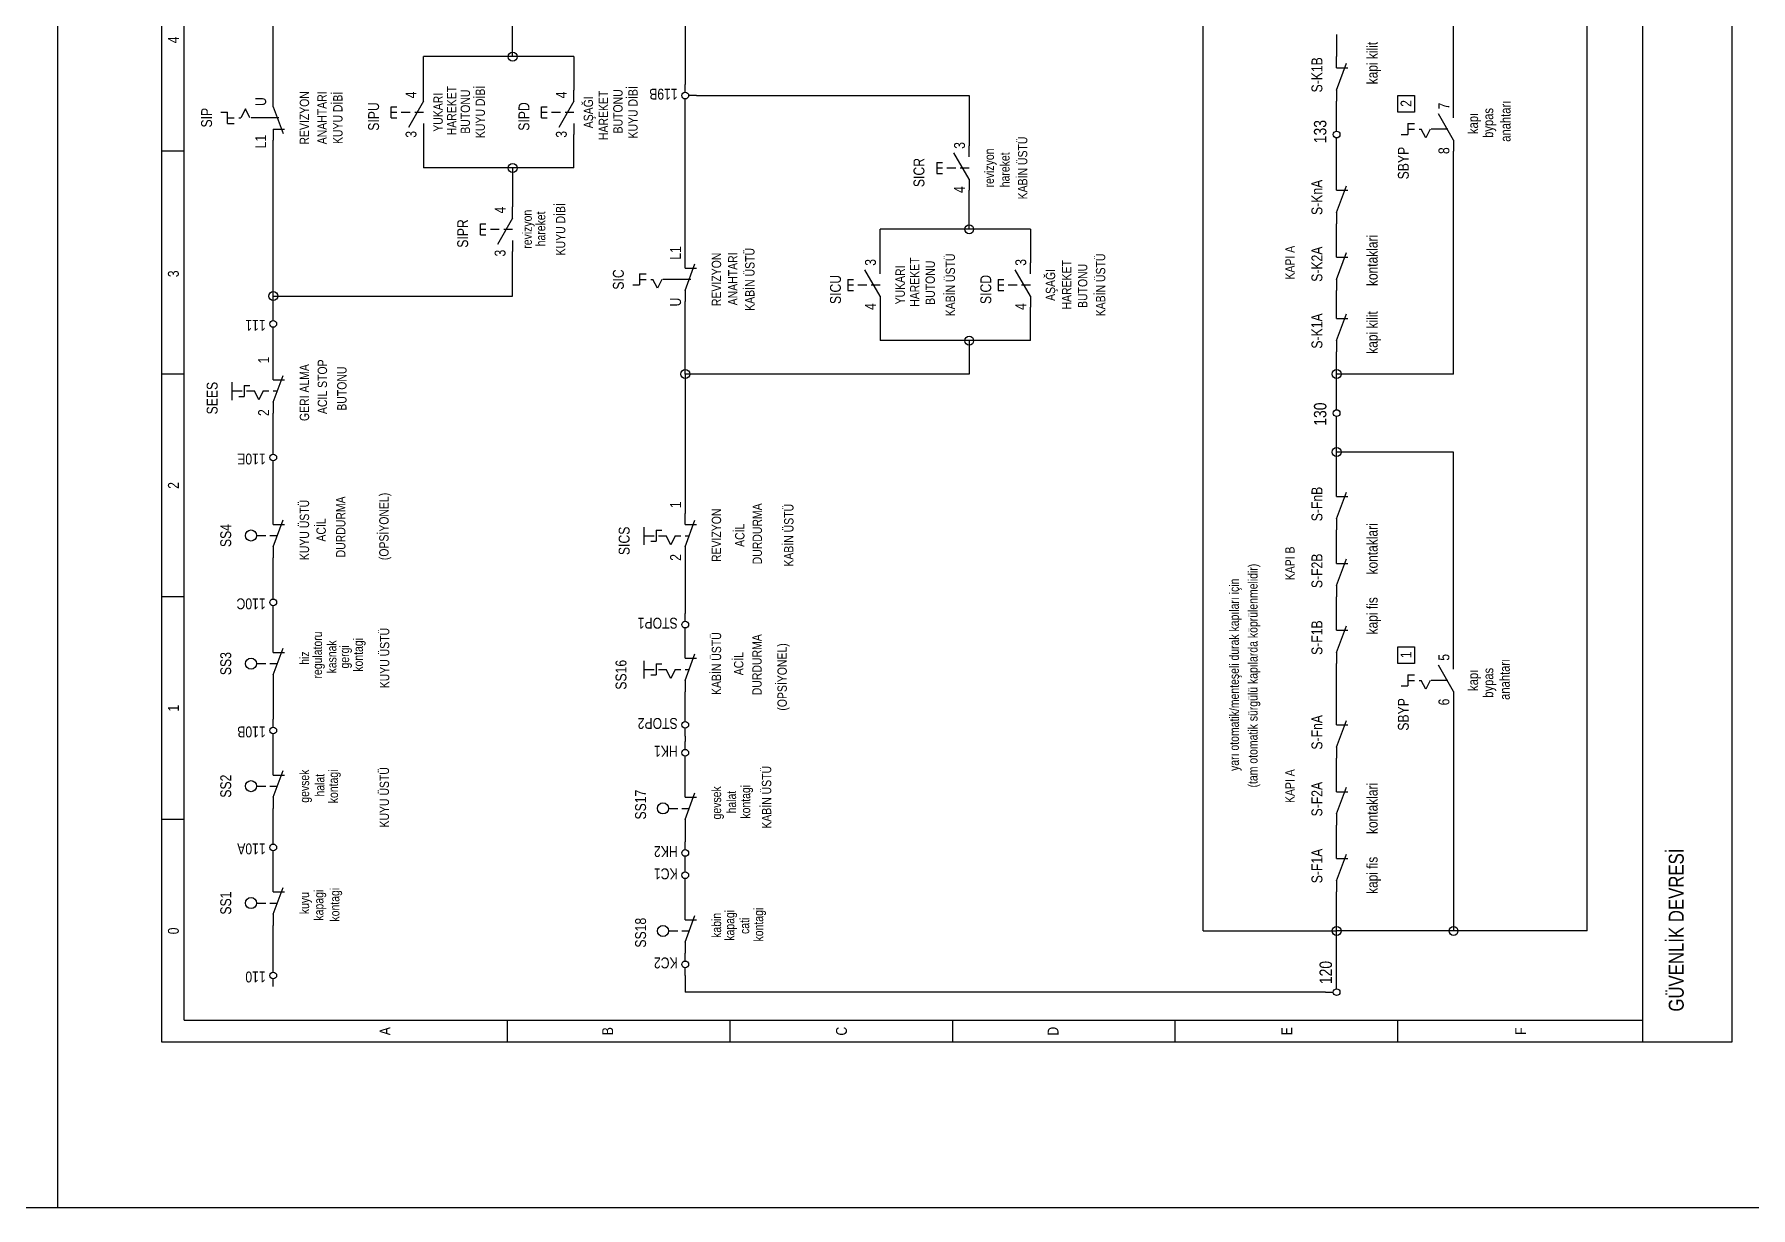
# Model space of a CAD drawing. Header units: centimetres. Extents: x 0 to 12847, y -30 to 2970.
# Drawn here: x 10722 to 11450, y 0 to 498 of the extents above; entities that cross this region are included whole.
import ezdxf
from ezdxf.enums import TextEntityAlignment as Align

# ---------------------------------------------------------------- set-up
doc = ezdxf.new("R2010")
doc.units = ezdxf.units.CM
for name, color, linetype in [('SCOTT-CERCEVE', 7, 'CONTINUOUS'), ('SCOTT-ELEKTRIK', 3, 'CONTINUOUS'), ('SCOTT-ELEKTRIK-YAZI', 4, 'CONTINUOUS')]:
    doc.layers.add(name, color=color, linetype=linetype)
doc.styles.get("Standard").update_dxf_attribs({"font": 'arial.ttf', "width": 0.8})

msp = doc.modelspace()

# ---------------------------------------------------------------- linework, layer by layer
at = {"layer": 'SCOTT-CERCEVE'}
msp.add_line((10731.6, 0), (10731.6, 2970), dxfattribs=at)
for points in [[(0, 0), (12846.58, 0), (12846.58, 2970), (0, 2970)], [(100, 0), (12821.58, 0), (12821.58, 2970), (100, 2970)]]:
    msp.add_lwpolyline(points, close=True, dxfattribs=at)
at = {"layer": 'SCOTT-ELEKTRIK'}
for p, q in [((10775.78, 70.2), (10775.78, 1015.95)), ((10785.23, 79.66), (10785.23, 1015.95)), ((11404.7, 70.2), (11404.7, 1015.95)), ((11442.53, 1015.95), (11442.53, 70.2)), ((11381.06, 117.49), (11381.06, 564.36)), ((11324.31, 467.42), (11324.31, 554.9)), ((10998.03, 528.89), (10998.03, 476.87)), ((11217.92, 117.49), (11217.92, 528.89)), ((10823.06, 472.14), (10823.06, 502.88)), ((10924.73, 488.69), (10924.73, 502.88)), ((11274.66, 498.15), (11274.66, 488.69)), ((10886.9, 474.51), (10886.9, 488.69)), ((10924.73, 488.69), (10886.9, 488.69)), ((10950.74, 488.69), (10924.73, 488.69)), ((10950.74, 488.69), (10950.74, 474.51)), ((11274.66, 483.97), (11274.66, 488.69)), ((11274.66, 474.51), (11278.79, 485.86)), ((11274.66, 483.97), (11279.39, 483.97)), ((10886.9, 469.78), (10886.9, 474.51)), ((10950.74, 469.78), (10950.74, 474.51)), ((10998.03, 473.56), (10998.03, 476.87)), ((11274.66, 474.51), (11274.66, 469.78)), ((10823.06, 467.42), (10823.06, 472.14)), ((10823.06, 467.42), (10827.2, 456.07)), ((10873.19, 467.42), (10875.55, 467.42)), ((10873.19, 462.69), (10873.19, 467.42)), ((10886.9, 469.78), (10880.44, 458.59)), ((10937.03, 467.42), (10939.39, 467.42)), ((10937.03, 462.69), (10937.03, 467.42)), ((10950.74, 469.78), (10944.28, 458.59)), ((10998.03, 467.42), (10998.03, 470.73)), ((10998.03, 403.58), (10998.03, 467.42)), ((11002.76, 472.14), (10999.45, 472.14)), ((11002.76, 472.14), (11118.61, 472.14)), ((11118.61, 472.14), (11118.61, 450.86)), ((11274.66, 460.32), (11274.66, 469.78)), ((11300.67, 465.05), (11300.67, 472.14)), ((11300.67, 472.14), (11307.76, 472.14)), ((11307.76, 472.14), (11307.76, 465.05)), ((11324.31, 462.69), (11324.31, 467.42)), ((10800.84, 465.05), (10803.68, 465.05)), ((10803.68, 460.32), (10803.68, 465.05)), ((10803.68, 462.69), (10806.51, 462.69)), ((10803.68, 460.32), (10806.51, 460.32)), ((10808.41, 462.69), (10809.35, 462.69)), ((10811.24, 466.47), (10809.35, 462.69)), ((10813.13, 462.69), (10811.24, 466.47)), ((10825.43, 462.69), (10813.61, 462.69)), ((10873.19, 465.05), (10875.55, 465.05)), ((10873.19, 462.69), (10875.55, 462.69)), ((10877.45, 465.05), (10881.23, 465.05)), ((10883.12, 465.05), (10886.9, 465.05)), ((10886.9, 460.32), (10886.9, 455.59)), ((10937.03, 465.05), (10939.39, 465.05)), ((10937.03, 462.69), (10939.39, 462.69)), ((10941.28, 465.05), (10945.07, 465.05)), ((10946.96, 465.05), (10950.74, 465.05)), ((10950.74, 460.32), (10950.74, 455.59)), ((11274.66, 457.01), (11274.66, 460.32)), ((11307.76, 465.05), (11300.67, 465.05)), ((11304.93, 460.32), (11307.76, 460.32)), ((11304.93, 460.32), (11304.93, 455.59)), ((11324.31, 453.23), (11317.85, 464.42)), ((10823.06, 457.96), (10823.06, 453.23)), ((10823.06, 457.96), (10827.79, 457.96)), ((10823.06, 387.03), (10823.06, 453.23)), ((10886.9, 455.59), (10886.9, 441.41)), ((10950.74, 441.41), (10950.74, 455.59)), ((11274.66, 450.86), (11274.66, 454.17)), ((11302.09, 455.59), (11304.93, 455.59)), ((11304.93, 457.96), (11307.76, 457.96)), ((11309.66, 457.96), (11310.6, 457.96)), ((11312.49, 454.17), (11310.6, 457.96)), ((11314.38, 457.96), (11312.49, 454.17)), ((11321.95, 457.96), (11314.86, 457.96)), ((11324.31, 453.23), (11324.31, 448.5)), ((10785.23, 448.5), (10775.78, 448.5)), ((11118.61, 436.68), (11112.15, 447.87)), ((11118.61, 446.14), (11118.61, 450.86)), ((11274.66, 436.68), (11274.66, 450.86)), ((11324.31, 353.92), (11324.31, 448.5)), ((10924.73, 441.41), (10886.9, 441.41)), ((10924.73, 441.41), (10924.73, 424.86)), ((10950.74, 441.41), (10924.73, 441.41)), ((11104.9, 443.77), (11107.26, 443.77)), ((11104.9, 443.77), (11104.9, 439.04)), ((11104.9, 441.41), (11107.26, 441.41)), ((11104.9, 439.04), (11107.26, 439.04)), ((11109.16, 441.41), (11112.94, 441.41)), ((11114.83, 441.41), (11118.61, 441.41)), ((11118.61, 436.68), (11118.61, 431.95)), ((11118.61, 415.4), (11118.61, 431.95)), ((11274.66, 431.95), (11274.66, 436.68)), ((11274.66, 422.49), (11278.79, 433.84)), ((11274.66, 431.95), (11279.39, 431.95)), ((10924.73, 420.13), (10924.73, 424.86)), ((10911.02, 417.76), (10913.38, 417.76)), ((10911.02, 413.03), (10911.02, 417.76)), ((10924.73, 420.13), (10918.27, 408.94)), ((11274.66, 422.49), (11274.66, 417.76)), ((11274.66, 408.31), (11274.66, 417.76)), ((10911.02, 415.4), (10913.38, 415.4)), ((10911.02, 413.03), (10913.38, 413.03)), ((10915.28, 415.4), (10919.06, 415.4)), ((10920.95, 415.4), (10924.73, 415.4)), ((10924.73, 410.67), (10924.73, 405.94)), ((11080.78, 401.21), (11080.78, 415.4)), ((11118.61, 415.4), (11080.78, 415.4)), ((11144.62, 415.4), (11118.61, 415.4)), ((11144.62, 415.4), (11144.62, 401.21)), ((11274.66, 403.58), (11274.66, 408.31)), ((10924.73, 387.03), (10924.73, 405.94)), ((10998.03, 398.85), (10998.03, 403.58)), ((11080.78, 396.48), (11080.78, 401.21)), ((11144.62, 396.48), (11144.62, 401.21)), ((11274.66, 394.12), (11278.79, 405.47)), ((11274.66, 403.58), (11279.39, 403.58)), ((10978.64, 396.48), (10981.48, 396.48)), ((10978.64, 396.48), (10978.64, 391.76)), ((10978.64, 394.12), (10981.48, 394.12)), ((10983.37, 394.12), (10984.32, 394.12)), ((10986.21, 390.34), (10984.32, 394.12)), ((10988.1, 394.12), (10986.21, 390.34)), ((11000.39, 394.12), (10988.57, 394.12)), ((10998.03, 389.39), (11002.16, 400.74)), ((10998.03, 398.85), (11002.76, 398.85)), ((11067.07, 394.12), (11069.43, 394.12)), ((11067.07, 394.12), (11067.07, 389.39)), ((11080.78, 387.03), (11074.32, 398.21)), ((11130.91, 394.12), (11133.27, 394.12)), ((11130.91, 394.12), (11130.91, 389.39)), ((11144.62, 387.03), (11138.16, 398.21)), ((11274.66, 394.12), (11274.66, 389.39)), ((10823.06, 387.03), (10924.73, 387.03)), ((10823.06, 379.93), (10823.06, 387.03)), ((10823.06, 379.93), (10823.06, 387.03)), ((10975.8, 391.76), (10978.64, 391.76)), ((10998.03, 389.39), (10998.03, 384.66)), ((11067.07, 391.76), (11069.43, 391.76)), ((11067.07, 389.39), (11069.43, 389.39)), ((11071.33, 391.76), (11075.11, 391.76)), ((11077, 391.76), (11080.78, 391.76)), ((11080.78, 387.03), (11080.78, 382.3)), ((11130.91, 391.76), (11133.27, 391.76)), ((11130.91, 389.39), (11133.27, 389.39)), ((11135.16, 391.76), (11138.95, 391.76)), ((11140.84, 391.76), (11144.62, 391.76)), ((11144.62, 387.03), (11144.62, 382.3)), ((11274.66, 382.3), (11274.66, 389.39)), ((10823.06, 376.62), (10823.06, 379.93)), ((10823.06, 377.57), (10823.06, 379.93)), ((10998.03, 353.92), (10998.03, 384.66)), ((11080.78, 382.3), (11080.78, 368.11)), ((11144.62, 368.11), (11144.62, 382.3)), ((11274.66, 377.57), (11274.66, 382.3)), ((11274.66, 368.11), (11278.79, 379.46)), ((10823.06, 370.48), (10823.06, 373.79)), ((11274.66, 377.57), (11279.39, 377.57)), ((10823.06, 356.19), (10823.06, 370.48)), ((11118.61, 368.11), (11080.78, 368.11)), ((11118.61, 368.11), (11118.61, 353.92)), ((11144.62, 368.11), (11118.61, 368.11)), ((11274.66, 368.11), (11274.66, 363.38)), ((11274.66, 353.92), (11274.66, 363.38)), ((10785.23, 353.92), (10775.78, 353.92)), ((10805.65, 342.87), (10805.65, 350.44)), ((10823.06, 351.47), (10823.06, 356.19)), ((10823.06, 342.01), (10827.2, 353.36)), ((10823.06, 351.47), (10827.79, 351.47)), ((11118.61, 353.92), (10998.03, 353.92)), ((10998.03, 353.92), (10998.03, 294.72)), ((11324.31, 353.92), (11274.66, 353.92)), ((11274.66, 342.1), (11274.66, 353.92)), ((10805.66, 346.74), (10809.82, 346.74)), ((10808.41, 344.37), (10810.77, 344.37)), ((10810.77, 349.1), (10813.13, 349.1)), ((10810.77, 349.1), (10810.77, 344.37)), ((10811.72, 346.74), (10815.03, 346.74)), ((10816.92, 342.95), (10815.03, 346.74)), ((10818.81, 346.74), (10816.92, 342.95)), ((10818.81, 346.74), (10821.17, 346.74)), ((10823.06, 346.74), (10824.77, 346.74)), ((10823.06, 342.01), (10823.06, 337.28)), ((10823.06, 323.19), (10823.06, 337.28)), ((11274.66, 338.79), (11274.66, 342.1)), ((11274.66, 332.65), (11274.66, 335.96)), ((11274.66, 320.82), (11274.66, 332.65)), ((10823.06, 319.88), (10823.06, 323.19)), ((11324.31, 320.82), (11274.66, 320.82)), ((11274.66, 306.64), (11274.66, 320.82)), ((11324.31, 233.34), (11324.31, 320.82)), ((10823.06, 313.73), (10823.06, 317.04)), ((10823.06, 294.82), (10823.06, 313.73)), ((11274.66, 301.91), (11274.66, 306.64)), ((11274.66, 292.45), (11278.79, 303.8)), ((11274.66, 301.91), (11279.39, 301.91)), ((10823.06, 290.09), (10823.06, 294.82)), ((10823.06, 280.63), (10827.2, 291.98)), ((10998.03, 289.99), (10998.03, 294.72)), ((10998.03, 280.53), (11002.16, 291.88)), ((11274.66, 292.45), (11274.66, 287.72)), ((10815.97, 285.36), (10819.86, 285.36)), ((10821.55, 285.36), (10824.79, 285.36)), ((10823.06, 290.09), (10827.79, 290.09)), ((10980.61, 281.4), (10980.61, 288.97)), ((10980.63, 285.26), (10984.79, 285.26)), ((10985.73, 287.63), (10988.1, 287.63)), ((10985.73, 287.63), (10985.73, 282.9)), ((10986.68, 285.26), (10989.99, 285.26)), ((10991.88, 281.48), (10989.99, 285.26)), ((10993.77, 285.26), (10991.88, 281.48)), ((10993.77, 285.26), (10996.14, 285.26)), ((10998.03, 289.99), (11002.76, 289.99)), ((10998.03, 285.26), (10999.73, 285.26)), ((11274.66, 278.26), (11274.66, 287.72)), ((10823.06, 280.63), (10823.06, 275.9)), ((10983.37, 282.9), (10985.73, 282.9)), ((10998.03, 280.53), (10998.03, 275.81)), ((11274.66, 273.54), (11274.66, 278.26)), ((10823.06, 261.71), (10823.06, 275.9)), ((10998.03, 275.81), (10998.03, 252.26)), ((11274.66, 264.08), (11278.79, 275.43)), ((11274.66, 273.54), (11279.39, 273.54)), ((11274.66, 264.08), (11274.66, 259.35)), ((10785.23, 259.35), (10775.78, 259.35)), ((10823.06, 258.4), (10823.06, 261.71)), ((10823.06, 252.26), (10823.06, 255.57)), ((11274.66, 249.89), (11274.66, 259.35)), ((10823.06, 240.43), (10823.06, 252.26)), ((10998.03, 248.95), (10998.03, 252.26)), ((11274.66, 245.16), (11274.66, 249.89)), ((10998.03, 242.8), (10998.03, 246.11)), ((10998.03, 237.98), (10998.03, 242.8)), ((11274.66, 235.71), (11278.79, 247.05)), ((11274.66, 245.16), (11279.39, 245.16)), ((10823.06, 235.71), (10823.06, 240.43)), ((10823.06, 226.25), (10827.2, 237.6)), ((10823.06, 235.71), (10827.79, 235.71)), ((10998.03, 233.25), (10998.03, 237.98)), ((10998.03, 223.79), (11002.16, 235.14)), ((11274.66, 235.71), (11274.66, 230.98)), ((11300.67, 230.98), (11300.67, 238.07)), ((11300.67, 238.07), (11307.76, 238.07)), ((11307.76, 238.07), (11307.76, 230.98)), ((11324.31, 228.61), (11324.31, 233.34)), ((10815.97, 230.98), (10819.86, 230.98)), ((10821.55, 230.98), (10824.79, 230.98)), ((10823.06, 226.25), (10823.06, 221.52)), ((10980.61, 224.65), (10980.61, 232.22)), ((10980.63, 228.52), (10984.79, 228.52)), ((10983.37, 226.15), (10985.73, 226.15)), ((10985.73, 230.88), (10988.1, 230.88)), ((10985.73, 230.88), (10985.73, 226.15)), ((10986.68, 228.52), (10989.99, 228.52)), ((10991.88, 224.73), (10989.99, 228.52)), ((10993.77, 228.52), (10991.88, 224.73)), ((10993.77, 228.52), (10996.14, 228.52)), ((10998.03, 233.25), (11002.76, 233.25)), ((10998.03, 228.52), (10999.73, 228.52)), ((11274.66, 209.7), (11274.66, 230.98)), ((11307.76, 230.98), (11300.67, 230.98)), ((11304.93, 226.25), (11307.76, 226.25)), ((11304.93, 226.25), (11304.93, 221.52)), ((11324.31, 219.15), (11317.85, 230.34)), ((10823.06, 221.52), (10823.06, 207.33)), ((10998.03, 223.79), (10998.03, 219.06)), ((10998.03, 209.7), (10998.03, 219.06)), ((11302.09, 221.52), (11304.93, 221.52)), ((11304.93, 223.88), (11307.76, 223.88)), ((11309.66, 223.88), (11310.6, 223.88)), ((11312.49, 220.1), (11310.6, 223.88)), ((11314.38, 223.88), (11312.49, 220.1)), ((11321.95, 223.88), (11314.86, 223.88)), ((11324.31, 219.15), (11324.31, 214.43)), ((11324.31, 214.43), (11324.31, 117.49)), ((10823.06, 204.02), (10823.06, 207.33)), ((10998.03, 206.39), (10998.03, 209.7)), ((11274.66, 204.97), (11274.66, 209.7)), ((11274.66, 195.51), (11278.79, 206.86)), ((11274.66, 204.97), (11279.39, 204.97)), ((10823.06, 197.88), (10823.06, 201.19)), ((10823.06, 188.42), (10823.06, 197.88)), ((10998.03, 200.24), (10998.03, 203.55)), ((10998.03, 200.24), (10998.03, 197.88)), ((10998.03, 194.57), (10998.03, 197.88)), ((10998.03, 188.42), (10998.03, 191.73)), ((11274.66, 195.51), (11274.66, 190.78)), ((11274.66, 181.32), (11274.66, 190.78)), ((10823.06, 183.69), (10823.06, 188.42)), ((10823.06, 174.23), (10827.2, 185.58)), ((10823.06, 183.69), (10827.79, 183.69)), ((10998.03, 178.96), (10998.03, 188.42)), ((10815.97, 178.96), (10819.86, 178.96)), ((10821.55, 178.96), (10824.79, 178.96)), ((10998.03, 174.23), (10998.03, 178.96)), ((10998.03, 164.77), (11002.16, 176.12)), ((11274.66, 176.6), (11274.66, 181.32)), ((11274.66, 167.14), (11278.79, 178.49)), ((11274.66, 176.6), (11279.39, 176.6)), ((10823.06, 174.23), (10823.06, 169.5)), ((10823.06, 157.68), (10823.06, 169.5)), ((10990.94, 169.5), (10994.83, 169.5)), ((10996.52, 169.5), (10999.75, 169.5)), ((10998.03, 174.23), (11002.76, 174.23)), ((10785.23, 164.77), (10775.78, 164.77)), ((10998.03, 164.77), (10998.03, 160.05)), ((11274.66, 167.14), (11274.66, 162.41)), ((11274.66, 152.95), (11274.66, 162.41)), ((10823.06, 154.37), (10823.06, 157.68)), ((10998.03, 160.05), (10998.03, 155.32)), ((10998.03, 152.01), (10998.03, 155.32)), ((10823.06, 148.22), (10823.06, 151.53)), ((10823.06, 138.77), (10823.06, 148.22)), ((10998.03, 145.86), (10998.03, 149.17)), ((10998.03, 142.55), (10998.03, 145.86)), ((11274.66, 148.22), (11274.66, 152.95)), ((11274.66, 138.77), (11278.79, 150.11)), ((11274.66, 148.22), (11279.39, 148.22)), ((10823.06, 134.04), (10823.06, 138.77)), ((10998.03, 136.4), (10998.03, 139.71)), ((11274.66, 138.77), (11274.66, 134.04)), ((10823.06, 124.58), (10827.2, 135.93)), ((10823.06, 134.04), (10827.79, 134.04)), ((10998.03, 126.94), (10998.03, 136.4)), ((11274.66, 117.49), (11274.66, 134.04)), ((10815.97, 129.31), (10819.86, 129.31)), ((10821.55, 129.31), (10824.79, 129.31)), ((10823.06, 124.58), (10823.06, 119.85)), ((10998.03, 122.22), (10998.03, 126.94)), ((10998.03, 112.76), (11002.16, 124.11)), ((10823.06, 103.3), (10823.06, 119.85)), ((10990.94, 117.49), (10994.83, 117.49)), ((10996.52, 117.49), (10999.75, 117.49)), ((10998.03, 122.22), (11002.76, 122.22)), ((11217.92, 117.49), (11274.66, 117.49)), ((11274.66, 96.21), (11274.66, 117.49)), ((11324.31, 117.49), (11274.66, 117.49)), ((11381.06, 117.49), (11324.31, 117.49)), ((10998.03, 112.76), (10998.03, 108.03)), ((10823.06, 99.99), (10823.06, 103.3)), ((10998.03, 104.72), (10998.03, 108.03)), ((10823.06, 93.84), (10823.06, 97.15)), ((10998.03, 98.57), (10998.03, 101.88)), ((10998.03, 98.57), (10998.03, 91.48)), ((11274.66, 92.9), (11274.66, 96.21)), ((11269.93, 91.48), (10998.03, 91.48)), ((11269.93, 91.48), (11273.24, 91.48)), ((10785.23, 79.66), (11404.7, 79.66)), ((10922.37, 79.66), (10922.37, 70.2)), ((11016.94, 79.66), (11016.94, 70.2)), ((11111.52, 79.66), (11111.52, 70.2)), ((11206.09, 70.2), (11206.09, 79.66)), ((11300.67, 70.2), (11300.67, 79.66)), ((11442.53, 70.2), (10775.78, 70.2))]:
    msp.add_line(p, q, dxfattribs=at)
for centre, radius in [((10924.73, 488.69), 1.89), ((10998.03, 472.14), 1.42), ((11274.66, 455.59), 1.42), ((10924.73, 441.41), 1.89), ((11118.61, 415.4), 1.89), ((10823.06, 387.03), 1.89), ((10823.06, 375.2), 1.42), ((11118.61, 368.11), 1.89), ((10998.03, 353.92), 1.89), ((11274.66, 353.92), 1.89), ((11274.66, 337.37), 1.42), ((11274.66, 320.82), 1.89), ((10823.06, 318.46), 1.42), ((10813.61, 285.36), 2.36), ((10823.06, 256.99), 1.42), ((10998.03, 247.53), 1.42), ((10813.61, 230.98), 2.36), ((10998.03, 204.97), 1.42), ((10823.06, 202.6), 1.42), ((10998.03, 193.15), 1.42), ((10813.61, 178.96), 2.36), ((10988.57, 169.5), 2.36), ((10823.06, 152.95), 1.42), ((10998.03, 150.59), 1.42), ((10998.03, 141.13), 1.42), ((10813.61, 129.31), 2.36), ((10988.57, 117.49), 2.36), ((11274.66, 117.49), 1.89), ((11324.31, 117.49), 1.89), ((10998.03, 103.3), 1.42), ((10823.06, 98.57), 1.42), ((11274.66, 91.48), 1.42)]:
    msp.add_circle(centre, radius, dxfattribs=at)

# ---------------------------------------------------------------- texts
at = {"layer": 'SCOTT-ELEKTRIK-YAZI', "width": 0.8}
for s, height, p in [('4', 4.63, (10782.96, 495.79)), ('HAREKET', 3.972, (10900.83, 465.76)), ('BUTONU', 3.972, (10906.62, 465.35)), ('KUYU DİBİ', 3.972, (10912.94, 465.22)), ('HAREKET', 3.972, (10965.26, 463.75)), ('BUTONU', 3.972, (10971.41, 465.45)), ('KUYU DİBİ', 3.972, (10977.79, 465.05)), ('REVIZYON', 3.972, (10838.28, 462.69)), ('ANAHTARI', 3.972, (10845.75, 462.71)), ('KUYU DİBİ', 3.972, (10852.47, 462.69)), ('YUKARI', 3.972, (10895.04, 465.05)), ('AŞAĞI', 3.972, (10958.87, 465.05)), ('2', 4.63, (11306.44, 468.83)), ('bypas', 4.256, (11341.14, 460.54)), ('anahtarı', 4.256, (11348.51, 461.25)), ('kapı', 4.256, (11334.72, 460.32)), ('KABİN ÜSTÜ', 3.972, (11143.3, 441.41)), ('revizyon', 3.972, (11129.11, 441.41)), ('hareket', 3.972, (11135.74, 440.63)), ('revizyon', 3.972, (10932.87, 415.4)), ('hareket', 3.972, (10938.61, 415.54)), ('KUYU DİBİ', 3.972, (10947.05, 415.4)), ('KAPI A', 3.972, (11256.79, 401.21)), ('REVIZYON', 3.972, (11013.26, 394.12)), ('ANAHTARI', 3.972, (11020.21, 394.33)), ('KABİN ÜSTÜ', 3.972, (11027.44, 394.12)), ('HAREKET', 3.972, (11097.48, 392.93)), ('BUTONU', 3.972, (11104.04, 392.69)), ('KABİN ÜSTÜ', 3.972, (11112.56, 391.76)), ('HAREKET', 3.972, (11162, 391.83)), ('KABİN ÜSTÜ', 3.972, (11176.4, 391.76)), ('3', 4.63, (10782.96, 396.48)), ('YUKARI', 3.972, (11091.28, 391.76)), ('AŞAĞI', 3.972, (11155.12, 391.76)), ('BUTONU', 3.972, (11168.8, 391.36)), ('130', 5.296, (11270.31, 336.9)), ('2', 4.63, (10782.96, 306.64)), ('KUYU ÜSTÜ', 3.972, (10838.28, 287.72)), ('DURDURMA', 3.972, (10853.71, 289.02)), ('DURDURMA', 3.972, (11030.59, 286.08)), ('ACİL', 3.972, (10845.38, 287.72)), ('REVIZYON', 3.972, (11013.25, 285.48)), ('KABİN ÜSTÜ', 3.972, (11043.99, 285.48)), ('SS4', 4.634, (10805.19, 285.36)), ('ACİL', 3.972, (11023.18, 285.48)), ('KAPI B', 3.972, (11256.79, 273.54)), ('(tam otomatik sürgülü kapılarda köprülenmelidir)', 3.9722, (11241.07, 225.89)), ('yarı otomatik/menteşeli durak kapıları için', 3.9722, (11233.14, 226.25)), ('regulatoru', 3.972, (10843.77, 234.64)), ('kasnak', 3.972, (10849.88, 233.84)), ('kontagi', 3.972, (10861.11, 234.7)), ('KUYU ÜSTÜ', 3.972, (10872.34, 233.34)), ('KABİN ÜSTÜ', 3.972, (11013.26, 230.98)), ('DURDURMA', 3.972, (11030.47, 230.51)), ('SS3', 4.634, (10805.19, 230.98)), ('hiz', 3.972, (10838.29, 233.34)), ('gergi', 3.972, (10855.28, 233.86)), ('ACİL', 3.972, (11022.72, 230.98)), ('1', 4.63, (11306.44, 234.76)), ('SS16', 4.634, (10973.06, 226.25)), ('kapı', 4.256, (11334.72, 223.88)), ('bypas', 4.256, (11341.18, 222.85)), ('anahtarı', 4.256, (11348.18, 224.31)), ('1', 4.63, (10782.96, 212.06)), ('SS2', 4.634, (10805.19, 178.96)), ('gevsek', 3.972, (10838.29, 178.96)), ('halat', 3.972, (10844.78, 179.36)), ('kontagi', 3.972, (10850.53, 178.87)), ('KUYU ÜSTÜ', 3.972, (10872.22, 174.22)), ('KABİN ÜSTÜ', 3.972, (11034.54, 174.23)), ('KAPI A', 3.972, (11256.79, 178.96)), ('gevsek', 3.972, (11013.26, 171.87)), ('halat', 3.972, (11019.61, 172.19)), ('kontagi', 3.972, (11025.62, 172.34)), ('SS1', 4.634, (10805.19, 129.31)), ('kuyu', 3.972, (10838.29, 129.31)), ('kapagi', 3.972, (10844.36, 128.43)), ('kontagi', 3.972, (10851.15, 128.63)), ('kabin', 3.972, (11013.26, 119.85)), ('kapagi', 3.972, (11018.87, 119.88)), ('kontagi', 3.972, (11031.12, 120.17)), ('0', 4.63, (10782.96, 117.49)), ('cati', 3.972, (11025.2, 119.65)), ('A', 4.63, (10872.81, 74.93)), ('B', 4.63, (10967.39, 74.93)), ('C', 4.63, (11066.69, 74.93)), ('D', 4.63, (11156.54, 74.93)), ('E', 4.63, (11255.84, 74.93)), ('F', 4.63, (11355.15, 74.93))]:
    msp.add_text(s, height=height, rotation=90, dxfattribs=at).set_placement(p, align=Align.CENTER)
for s, height, rotation, p in [('kapi kilit', 4.54, 90, (11292.06, 476.93)), ('S-K1B', 4.634, 90, (11268.61, 473.47)), ('119B', 4.634, 180, (10994.81, 475.08)), ('7', 4.63, 90, (11322.52, 466.28)), ('133', 5.296, 90, (11270.31, 451.91)), ('L1', 4.634, 90, (10820.04, 449.73)), ('3', 4.63, 90, (10883.88, 454.27)), ('3', 4.63, 90, (10947.71, 454.27)), ('3', 4.63, 90, (11116.82, 449.54)), ('S-KnA', 4.634, 90, (11268.61, 421.45)), ('4', 4.63, 90, (10921.71, 422.11)), ('kontaklari', 4.54, 90, (11292.06, 391.3)), ('L1', 4.634, 90, (10996.23, 402.44)), ('3', 4.63, 90, (11078.99, 399.89)), ('3', 4.63, 90, (11142.82, 399.89)), ('S-K2A', 4.634, 90, (11268.61, 393.08)), ('S-K1A', 4.634, 90, (11268.61, 364.71)), ('kapi kilit', 4.54, 90, (11292.06, 362.53)), ('111', 4.634, 180, (10819.85, 376.91)), ('1', 4.63, 90, (10821.27, 358.46)), ('GERI ALMA', 3.972, 90, (10838.29, 333.97)), ('ACIL STOP', 3.972, 90, (10845.9, 336.94)), ('BUTONU', 3.972, 90, (10854.17, 338.38)), ('110E', 4.634, 180, (10819.85, 320.16)), ('(OPSİYONEL)', 3.9722, 90, (10872.04, 274.91)), ('1', 4.63, 90, (10996.23, 296.99)), ('S-FnB', 4.634, 90, (11268.61, 291.41)), ('kontaklari', 4.54, 90, (11292.06, 268.84)), ('S-F2B', 4.634, 90, (11268.61, 263.04)), ('110C', 4.634, 180, (10819.85, 258.69)), ('kapi fis', 4.54, 90, (11292.06, 243.38)), ('STOP1', 4.634, 180, (10994.81, 250.46)), ('S-F1B', 4.634, 90, (11268.61, 234.67)), ('(OPSİYONEL)', 3.9722, 90, (11041.16, 211.02)), ('5', 4.63, 90, (11322.52, 232.21)), ('110B', 4.634, 180, (10819.85, 204.31)), ('STOP2', 4.634, 180, (10994.81, 207.9)), ('S-FnA', 4.634, 90, (11268.61, 194.47)), ('HK1', 4.634, 180, (10994.81, 196.08)), ('S-F2A', 4.634, 90, (11268.61, 166.1)), ('kontaklari', 4.54, 90, (11292.06, 158.64)), ('110A', 4.634, 180, (10819.85, 154.65)), ('HK2', 4.634, 180, (10994.81, 153.52)), ('S-F1A', 4.634, 90, (11268.61, 137.73)), ('kapi fis', 4.54, 90, (11292.06, 133.19)), ('GÜVENLİK DEVRESİ', 6.3687, 90, (11422.07, 83.24)), ('KC1', 4.634, 180, (10994.81, 144.06)), ('KC2', 4.634, 180, (10994.81, 106.23)), ('120', 5.296, 90, (11272.68, 94.88)), ('110', 4.634, 180, (10819.85, 100.27))]:
    msp.add_text(s, height=height, rotation=rotation, dxfattribs=at).set_placement(p)
for s, height, p in [('SIP', 4.634, (10797.06, 466.94)), ('U', 4.63, (10820.04, 471.48)), ('SIPU', 4.634, (10867.99, 469.31)), ('4', 4.63, (10883.88, 473.85)), ('SIPD', 4.634, (10931.83, 469.31)), ('4', 4.63, (10947.71, 473.85)), ('SICR', 4.634, (11099.6, 445.66)), ('SBYP', 4.634, (11305.3, 450.39)), ('8', 4.63, (11322.52, 450.2)), ('4', 4.63, (11116.82, 433.65)), ('SIPR', 4.634, (10905.82, 419.65)), ('3', 4.63, (10921.71, 406.7)), ('SIC', 4.634, (10971.93, 398.38)), ('SICU', 4.634, (11064.14, 396.01)), ('SICD', 4.634, (11127.98, 396.01)), ('U', 4.63, (10996.23, 386.36)), ('4', 4.63, (11078.99, 384)), ('4', 4.63, (11142.82, 384)), ('SEES', 4.634, (10799.42, 350.61)), ('2', 4.63, (10821.27, 338.98)), ('SICS', 4.634, (10974.39, 289.14)), ('2', 4.63, (10996.23, 277.51)), ('SBYP', 4.634, (11305.3, 216.32)), ('6', 4.63, (11322.52, 216.13)), ('SS17', 4.634, (10981.38, 177.45)), ('SS18', 4.634, (10981.38, 123.07))]:
    msp.add_text(s, height=height, rotation=90, dxfattribs=at).set_placement(p, align=Align.RIGHT)

doc.saveas('drawing.dxf')
